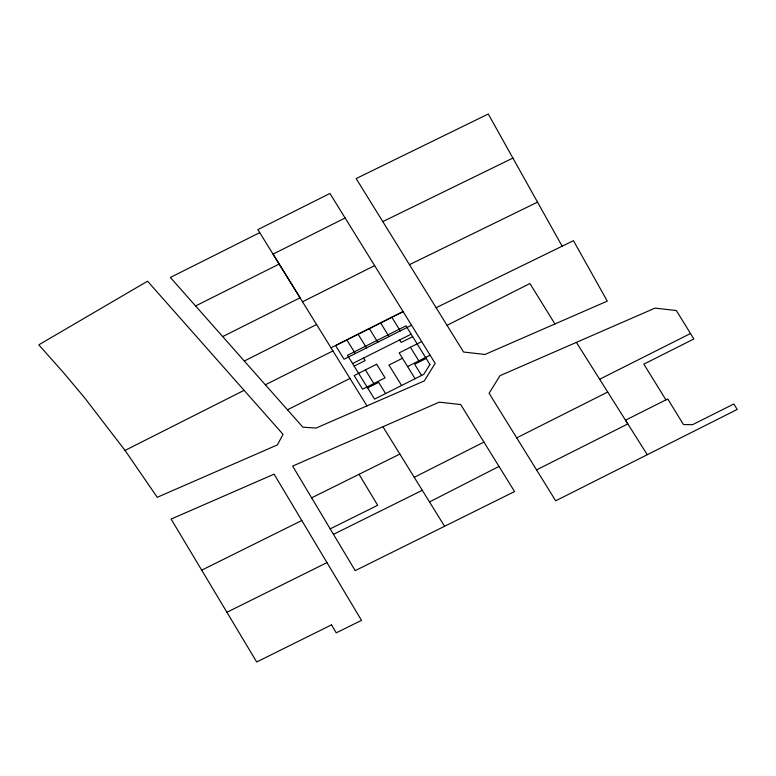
<?xml version="1.0" encoding="UTF-8"?>
<svg xmlns="http://www.w3.org/2000/svg" width="776" height="776" viewBox="0 0 776 776"><rect width="100%" height="100%" fill="white"/><g stroke="black" fill="none" stroke-linecap="round" stroke-linejoin="round"><path stroke-width="1.16" d="M429.506 501.946L498.997 466.425M414.258 477.327L483.923 442.087M244.314 361.024L316.627 324.504M125.033 450.42L157.237 497.3L277.313 444.949L283.075 434.376L147.547 281.203L38.8 344.835L62.904 371.946L84.555 397.719L125.033 450.42L244.101 390.328M411.522 325.231L344.049 359.22L335.62 345.582L403.093 311.603L331.012 347.764M354.166 366.117L365.186 360.568L363.614 358.027M412.677 336.648L401.163 342.439L399.63 339.956M447.034 325.319L529.921 283.531L554.937 323.961M421.64 341.585L399.155 352.905L415.092 378.707M402.453 358.26L388.951 365.06L401.599 385.507M407.584 366.544L430.069 355.214M367.649 387.922L378.669 382.374L385.585 393.568M426.16 358.454L414.656 364.254L421.572 375.438M599.654 379.251L690.504 333.515L693.851 338.976L643.847 364.148L665.934 399.873M690.504 333.515L676.371 310.555L654.983 308.12L499.967 375.7L489.093 393.257L516.709 437.858L607.715 392.035M536.517 469.897L627.832 423.929L625.495 420.214L667.738 398.961L683.452 424.559L692.522 424.676L733.844 403.986L737.2 409.447L555.684 500.801L516.709 437.858M259.737 232.635L170.361 277.459L302.882 427.198L316.065 428.061L424.268 380.929L435.181 363.381L329.936 193.457L257.865 229.618L366.961 405.906M345.116 217.969L273.036 254.121L300.089 297.79L222.683 336.58M195.581 305.967L279.185 264.044M302.553 301.767L374.614 265.615M352.576 363.556L411.154 334.175M287.469 409.776L350.005 378.426M265.353 384.789L332.982 350.917M311.642 497.833L399.863 454.067M201.77 570.127L301.796 520.492M330.198 528.854L355.195 570.641L514.556 491.557L460.682 404.548L439.264 402.162L292.639 466.085L330.198 528.854L377.67 505.302L359.045 474.311M333.486 534.344L422.299 490.296M226.961 612.245L326.987 562.619M382.791 221.606L512.897 158.071M409.466 264.674L537.525 202.138M436.131 307.713L573.464 240.667L607.278 301.127L484.961 354.477L463.582 352.032L356.135 178.567L488.279 114.014L562.144 246.196M576.384 342.391L647.262 454.707M391.851 317.268L400.27 330.896M410.397 347.25L418.827 360.879M380.599 322.932L389.028 336.561M369.357 328.597L377.786 342.226M358.114 334.262L366.534 347.89M346.862 339.927L355.292 353.555M365.409 369.91L373.828 383.538M382.927 426.722L444.58 526.293M429.904 364.497L423.793 374.323L374.565 399.116L347.473 355.311L405.993 325.833L429.904 364.497M376.651 364.245L354.157 375.574L362.586 389.203L385.08 377.873L376.651 364.245M331.498 624.864L256.691 661.986L171.108 519.066L274.093 474.165L361.509 620.354L336.25 632.838L331.498 624.864"/></g></svg>
